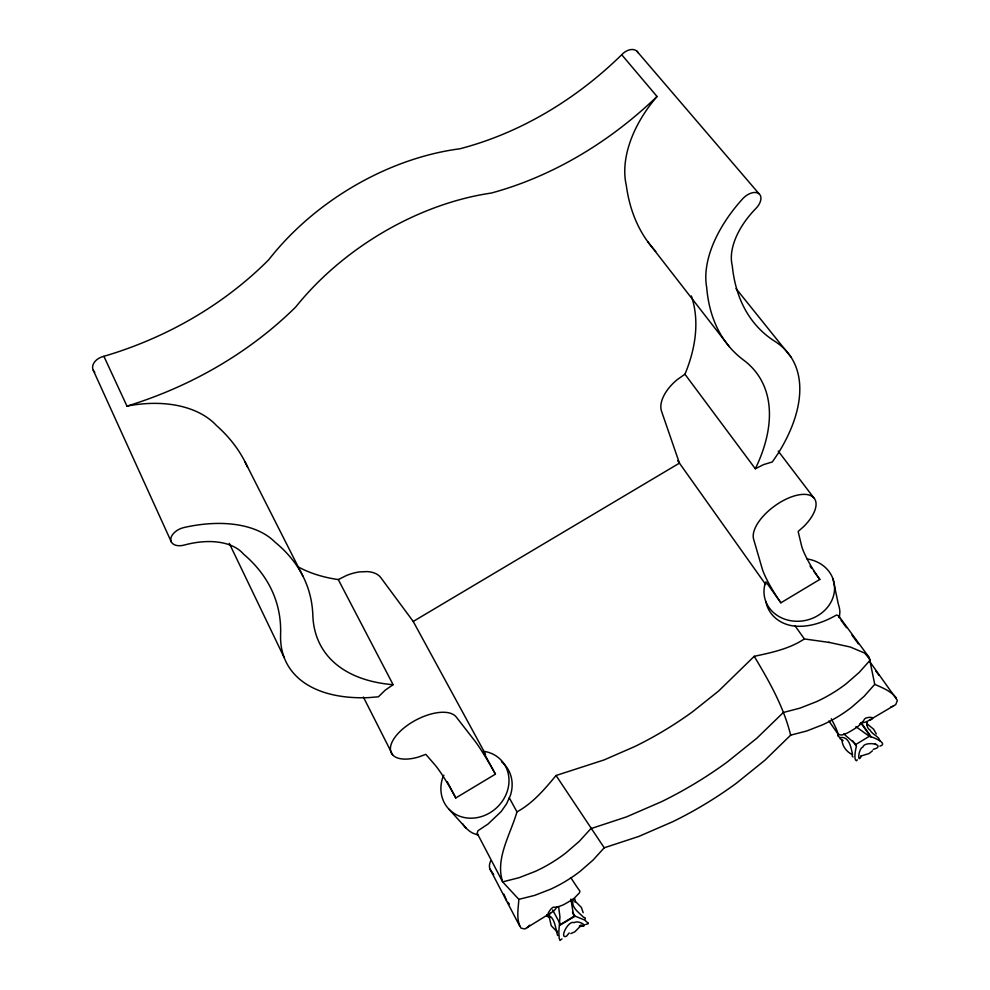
<?xml version="1.0" encoding="UTF-8"?>
<svg xmlns="http://www.w3.org/2000/svg" width="990" height="990" viewBox="0 0 990 990"><rect width="100%" height="100%" fill="white"/><g stroke="black" fill="none" stroke-linecap="round" stroke-linejoin="round"><path stroke-width="1.49" d="M503.885 894.18L506.496 900.281M579.657 926.157L581.019 926.405L581.142 925.044M518.847 899.365L534.711 895.368L550.502 889.243A136.719 121.968 -39.8 0 0 580.078 871.373L593.01 860.137L604.222 847.787L638.699 836.476L672.68 821.737A352.168 295.998 -27.9 0 0 736.449 783.177L765.023 760.122L790.639 735.162L806.726 730.991L822.566 724.816A135.729 120.211 -15.1 0 0 851.697 707.207L864.159 696.279L874.739 684.35L869.257 657.62L864.357 652.942L850.175 646.977L829.323 642.436L804.363 638.934C789.401 648.908 771.519 652.633 754.232 656.321L718.629 691.008L692.678 711.686A322.418 265.667 -27.9 0 1 634.788 746.534L604.098 759.924L556.046 775.504C544.661 789.166 532.88 803.274 516.953 811.862C510.654 834.1 494.926 858.701 502.648 881.867L518.847 899.365C518.314 908.795 515.889 919.586 521.037 928.15L524.849 928.991L552.37 911.926A34.959 4.702 -31.9 0 0 554.412 910.243L554.709 909.946A40.503 11.088 -32.9 0 0 555.996 908.263L557.085 906.654M546.814 915.205C554.907 915.428 555.662 929.771 557.667 935.562M575.178 902.274L574.893 899.044A8.081 1.918 -30.3 0 0 573.903 898.821C569.411 906.159 578.766 912.396 583.432 917.124L584.038 917.408A8.13 3.849 -29.4 0 1 585.362 918.163L585.003 919.24M558.607 906.518L559.944 916.963L558.818 931.986L559.226 938.433L559.981 940.451L561.986 938.891M867.351 725.336C867.178 716.315 865.112 727.699 869.962 729.952C871.943 734.444 879.491 736.634 879.764 740.73M556.813 931.961L557.048 931.033M862.154 722.044L860.446 723.752A4.356 1.46 46.7 0 1 859.827 723.678M546.728 915.243L547.086 916.332L549.747 917.544M861.399 755.89C857.154 765.084 858.243 748.378 862.896 747.079C864.047 741.25 883.612 743.639 876.509 748.304L873.18 749.38M501.447 761.694A35.578 31.593 -42.1 0 1 510.444 795.267L506.657 803.694L501.225 811.503L487.971 824.076L477.972 830.709L477.081 833.555L478.158 835.164L472.527 833.023A34.737 31.061 -42.7 0 1 462.639 823.816M443.854 775.182L442.802 777.336A35.801 31.742 -41.9 0 0 463.864 817.443A35.801 31.742 -41.9 0 0 507.202 791.468A35.801 31.742 -41.9 0 0 485.669 751.633L483.058 751.447L495.421 774.155L455.771 797.965A29.354 2.859 59.6 0 0 435.006 764.961L425.824 754.343L418.683 756.979A37.063 17.671 -28.1 0 1 390.407 749.306A37.063 17.671 -28.1 0 1 416.877 719.557L421.319 717.453A37.236 17.746 -28.1 0 1 456.18 716.946L474.928 741.04A29.316 1.992 59.5 0 1 495.421 774.155M569.213 932.939L566.49 936.169C558.843 939.696 568.161 919.772 574.175 922.68C578.271 919.599 589.384 926.85 581.254 926.232M857.39 759.899L856.796 760.258M856.474 760.827C853.603 759.924 855.335 750.16 856.387 746.522L855.509 744.542A4.319 3.378 -39.3 0 0 854.506 743.119L843.789 733.986M581.118 925.452L574.856 931.8L570.809 933.595M527.175 927.642L529.712 925.143M829.323 642.436L828.63 642.349M852.984 756.942L852.365 756.422A8.056 3.799 -35 0 1 852.415 754.887L852.501 754.133C850.979 747.574 849.247 736.201 840.411 737.55A7.994 1.893 -33 0 0 839.953 738.602L843.158 740.706M872.45 750.841L869.047 753.551L860.619 756.125M393.117 684.696L385.296 690.104L378.378 696.812L368.75 697.616A171.728 93.79 -29.3 0 1 280.591 634.466A312.32 170.614 -18.1 0 0 243.49 554.078A66.664 39.365 -22.7 0 0 184.35 545.044A13.65 8.403 -22.5 0 1 170.775 539.884A13.65 8.403 -22.5 0 1 183.274 527.695A113.268 66.206 -22.5 0 1 274.923 542.062A303.534 166.939 -19.1 0 1 312.84 615.347A204.918 112.266 -31 0 0 393.117 684.696L338.283 579.571A195.154 119.654 -30.8 0 1 297.532 566.54M691.354 295.973A194.745 119.048 -33.8 0 1 684.944 374.232L677.432 379.479A34.712 19.268 -37 0 0 661.506 411.147L679.425 463.134L413.214 621.448L380.791 577.603A35.046 19.627 -27.1 0 0 367.253 571.589L359.395 571.923A35.046 19.627 -27.1 0 0 346.611 575.438L338.283 579.571M579.496 926.096L580.573 925.415M860.607 723.022L862.674 722.712A40.058 10.878 -28.4 0 0 864.876 722.279L865.31 722.143A34.576 4.616 -29.9 0 0 867.859 721.042L895.74 704.583L897.398 700.45L869.579 661.357M870.21 720.077C877.177 716.785 867.153 716.624 864.765 718.752L862.265 722.7L857.748 726.648A16.199 2.487 -32.4 0 1 846.685 733.343L841.921 735.013L838.443 734.679L828.902 720.98M582.664 926.232L584.434 925.143M579.373 926.009L580.041 925.601M855.533 744.653L869.344 736.288C872.871 736.993 888.983 743.601 879.887 746.113M559.697 924.957L574.596 915.936L584.558 919.982L588.035 923.039M780.887 602.799L819.831 579.422A29.057 4.962 58.4 0 1 801.479 545.428L798.138 531.482L803.868 526.42A36.68 17.325 -36 0 0 812.716 496.807A36.68 17.325 -36 0 0 776.16 504.9L772.225 507.796A36.853 17.399 -36 0 0 753.588 539.08L762.275 568.916A29.081 4.133 58.6 0 0 780.887 602.799L765.975 581.848L764.985 584.187A35.504 31.16 -12.7 0 0 791.109 620.779A35.504 31.16 -12.7 0 0 833.667 595.262A35.504 31.16 -12.7 0 0 807.085 558.942M559.622 925.365L574.893 916.319M550.564 913.485C544.475 917.569 550.91 907.991 553.15 907.261L557.568 907.05L563.025 904.971A16.347 2.525 -30.6 0 0 574.262 898.165L579.447 892.869L579.905 891.074L579.076 889.985A41.184 2.364 59.7 0 1 570.884 877.672M861.548 723.146L871.039 736.783M581.464 926.368L582.454 925.811M861.127 723.381L870.643 736.659M755.333 468.765L763.562 464.607L772.324 461.934L777.942 453.705A170.812 92.639 -35.2 0 0 774.923 341.377A304.4 161.184 -45.7 0 1 732.266 265.654A65.81 37.929 -41.9 0 1 755.927 208.457A13.501 8.106 -42.3 0 0 758.984 193.718A13.501 8.106 -42.3 0 0 743.156 198.272A111.722 63.756 -42 0 0 706.662 287.224A296.468 158.301 -44.9 0 0 743.502 360.014A204.46 111.672 -33.5 0 1 755.333 468.765L684.944 374.232M581.019 926.405L583.259 925.279M890.715 707.033L893.153 706.192M585.672 924.499L588.085 923.757L588.048 923.051M875.643 670.725L879.021 675.341M869.257 657.62L838.728 615.978L836.562 614.988C823.358 622.586 807.939 628.007 792.346 625.804A35.281 31.024 -12.6 0 1 765.913 601.499M874.739 684.35C882.498 687.803 891.074 691.082 896.42 698.024M869.344 736.288L855.904 726.66M867.005 723.801L873.576 729.16L876.323 733.949M839.743 737.389L838.159 736.189A5.692 1.931 14.1 0 1 837.825 735.162L838.74 734.06M851.982 754.479C846.574 751.67 842.354 746.312 841.921 740.099M575.363 901.383L581.39 907.459L583.184 912.706M557.209 931.899L551.232 925.724L549.042 916.171M875.259 743.874L876.051 744.505M449.089 809.337L466.03 828.073M636.793 51.084L759.021 193.743M94.768 372.228A12.61 8.935 -19.2 0 1 93.753 363.194A12.61 8.935 -19.2 0 1 103.9 356.313A349.557 295.639 -11.5 0 0 268.723 259.764A212.85 143.278 -32.5 0 1 459.744 148.809A338.295 274.106 -54.5 0 0 621.72 54.735L657.038 96.488A105.98 67.258 -44 0 0 626.286 185.328A281.222 167.038 -47.2 0 0 655.764 251.386M507.981 902.336L509.38 904.08M736.04 288.585L790.787 356.734M647.807 241.783L729.395 346.772M483.058 751.447L485.607 754.776M778.202 451.069L813.768 497.772M493.664 874.603L489.963 869.059A40.615 16.224 -29.4 0 1 490.706 860.842M810.03 566.119L811.812 568.545M813.594 570.958L819.831 579.422M841.005 620.186L846.487 627.66M851.957 635.147L858.355 643.871M865.656 653.846L870.222 660.07L859.295 672.334L846.425 683.583A139.949 122.785 -15.6 0 1 816.342 701.737L799.994 708.135L783.387 712.466L756.904 738.156L727.378 761.904A362.489 301.257 -27.9 0 1 661.506 801.69L626.423 816.923L590.844 828.655L579.249 841.364L565.859 852.935A141.001 124.641 -39.2 0 1 535.305 871.386L519.007 877.722L502.648 881.867L477.625 834.137M570.921 899.081L573.222 913.423A4.356 3.415 -28.1 0 0 573.94 915.032L574.596 915.936L572.443 912M677.667 460.647L765.716 584.558M795.119 625.94L804.363 638.934M852.588 740.668L856.041 745.619M604.222 847.787L556.046 775.504M754.232 656.321C769.094 681.207 783.758 706.712 790.639 735.162M572.839 912.879L574.212 915.404M413.214 621.448L484.853 752.945M509.281 797.779L516.953 811.862M552.655 909.971L559.994 923.608M447.356 781.877L455.771 797.965M489.963 869.059L519.639 925.935M245.062 461.922L302.841 575.994M363.392 697.059L392.683 754.924M229.284 543.349L284.142 657.471M103.9 356.313L126.968 406.123A107.353 69.721 -20.5 0 1 216.463 425.527A287.607 175.626 -16.6 0 1 247.562 467.206M93.295 370.334L171.381 542.062M838.728 615.978L839.322 617.859L839.891 612.043A34.452 30.504 -12 0 0 838.332 604.197L832.961 578.816M838.443 734.679L838.035 733.343A40.887 5.111 58.1 0 0 831.254 718.752M621.72 54.735A12.486 8.638 -45.7 0 1 638.216 52.854M126.968 406.123A359.11 294.859 -14.5 0 0 295.75 306.974A217.59 140.431 -32.5 0 1 491.275 193.062A347.243 273.141 -51.8 0 0 657.038 96.488"/></g></svg>
